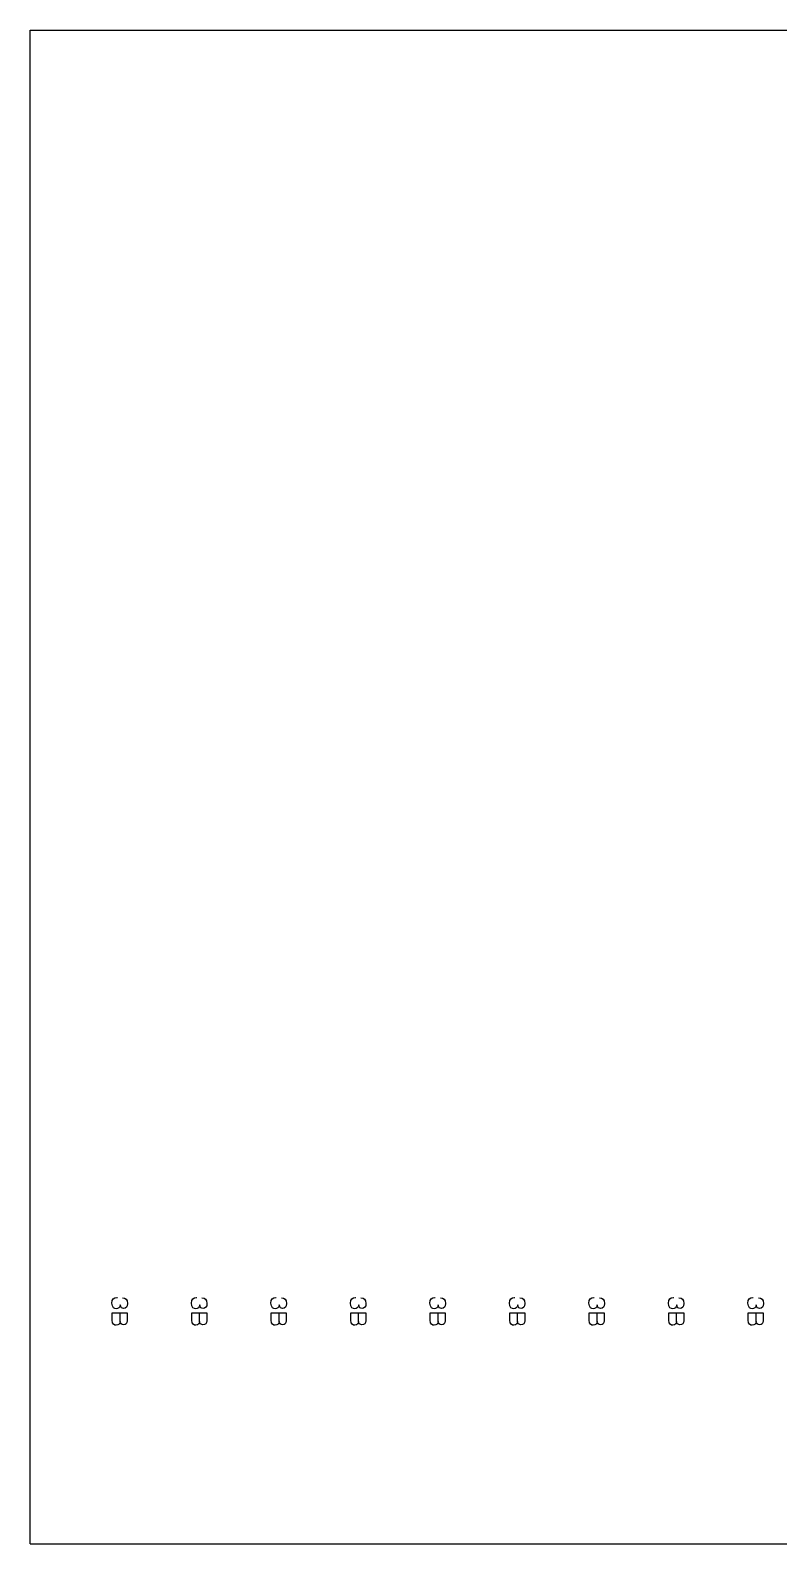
# Model space of a CAD drawing. Header units: millimetres. Extents: x 0 to 610, y -305 to 0.
# Drawn here: x 0 to 150.6, y -304.8 to 0 of the extents above; entities that cross this region are included whole.
import ezdxf

# ---------------------------------------------------------------- set-up
doc = ezdxf.new("R2010")
doc.units = ezdxf.units.MM
doc.layers.add('laser bed referance', color=3, linetype='Continuous', lineweight=25, true_color=0x00ff00)
doc.layers.add('TEXT', color=5, linetype='Continuous', true_color=0x0000ff)

msp = doc.modelspace()

# ---------------------------------------------------------------- linework, layer by layer
at = {"layer": 'laser bed referance'}
for p, q in [((0, -304.8), (0, 0)), ((0, 0), (304.8, 0)), ((0, 0), (609.6, 0)), ((0, -304.8), (0, 0)), ((0, -304.8), (304.8, -304.8)), ((0, -304.8), (609.6, -304.8))]:
    msp.add_line(p, q, dxfattribs=at)
at = {"layer": 'TEXT', "color": 5, "lineweight": 25, "true_color": 0x0000ff}
for points in [[(16.49, -259.8), (16.49, -258.27), (19.51, -258.27), (19.51, -258.27)], [(18.07, -260.05), (18.08, -258.27)], [(18.11, -256.72), (18.1, -256.72)], [(19.51, -258.27), (19.51, -259.91)], [(32.49, -259.8), (32.49, -258.27), (35.51, -258.27), (35.51, -258.27)], [(34.07, -260.05), (34.08, -258.27)], [(34.11, -256.72), (34.1, -256.72)], [(35.51, -258.27), (35.51, -259.91)], [(48.49, -259.8), (48.49, -258.27), (51.51, -258.27), (51.51, -258.27)], [(50.07, -260.05), (50.08, -258.27)], [(50.11, -256.72), (50.1, -256.72)], [(51.51, -258.27), (51.51, -259.91)], [(64.49, -259.8), (64.49, -258.27), (67.51, -258.27), (67.51, -258.27)], [(66.07, -260.05), (66.08, -258.27)], [(66.11, -256.72), (66.1, -256.72)], [(67.51, -258.27), (67.51, -259.91)], [(80.49, -259.8), (80.49, -258.27), (83.51, -258.27), (83.51, -258.27)], [(82.07, -260.05), (82.08, -258.27)], [(82.11, -256.72), (82.1, -256.72)], [(83.51, -258.27), (83.51, -259.91)], [(96.49, -259.8), (96.49, -258.27), (99.51, -258.27), (99.51, -258.27)], [(98.07, -260.05), (98.08, -258.27)], [(98.11, -256.72), (98.1, -256.72)], [(99.51, -258.27), (99.51, -259.91)], [(112.49, -259.8), (112.49, -258.27), (115.51, -258.27), (115.51, -258.27)], [(114.07, -260.05), (114.08, -258.27)], [(114.11, -256.72), (114.1, -256.72)], [(115.51, -258.27), (115.51, -259.91)], [(128.49, -259.8), (128.49, -258.27), (131.51, -258.27), (131.51, -258.27)], [(130.07, -260.05), (130.08, -258.27)], [(130.11, -256.72), (130.1, -256.72)], [(131.51, -258.27), (131.51, -259.91)], [(144.49, -259.8), (144.49, -258.27), (147.51, -258.27), (147.51, -258.27)], [(146.07, -260.05), (146.08, -258.27)], [(146.11, -256.72), (146.1, -256.72)], [(147.51, -258.27), (147.51, -259.91)], [(18.08, -260.05), (18.07, -260.05)], [(34.08, -260.05), (34.07, -260.05)], [(50.08, -260.05), (50.07, -260.05)], [(66.08, -260.05), (66.07, -260.05)], [(82.08, -260.05), (82.07, -260.05)], [(98.08, -260.05), (98.07, -260.05)], [(114.08, -260.05), (114.07, -260.05)], [(130.08, -260.05), (130.07, -260.05)], [(146.08, -260.05), (146.07, -260.05)]]:
    msp.add_lwpolyline(points, dxfattribs=at)
for points in [[(16.44, -256.33), (16.44, -255.55), (16.83, -255.18), (17.42, -255.18)], [(17.42, -255.18), (17.45, -255.18), (17.48, -255.19), (17.52, -255.19)], [(18.55, -255.27), (19.17, -255.3), (19.56, -255.56), (19.56, -256.4)], [(32.44, -256.33), (32.44, -255.55), (32.83, -255.18), (33.42, -255.18)], [(33.42, -255.18), (33.45, -255.18), (33.48, -255.19), (33.52, -255.19)], [(34.55, -255.27), (35.17, -255.3), (35.56, -255.56), (35.56, -256.4)], [(48.44, -256.33), (48.44, -255.55), (48.83, -255.18), (49.43, -255.18)], [(49.43, -255.18), (49.45, -255.18), (49.48, -255.19), (49.52, -255.19)], [(50.55, -255.27), (51.17, -255.3), (51.56, -255.56), (51.56, -256.4)], [(64.44, -256.33), (64.44, -255.55), (64.83, -255.18), (65.43, -255.18)], [(65.43, -255.18), (65.45, -255.18), (65.48, -255.19), (65.52, -255.19)], [(66.55, -255.27), (67.17, -255.3), (67.56, -255.56), (67.56, -256.4)], [(80.44, -256.33), (80.44, -255.55), (80.83, -255.18), (81.43, -255.18)], [(81.43, -255.18), (81.45, -255.18), (81.48, -255.19), (81.52, -255.19)], [(82.55, -255.27), (83.17, -255.3), (83.56, -255.56), (83.56, -256.4)], [(96.44, -256.33), (96.44, -255.55), (96.83, -255.18), (97.43, -255.18)], [(97.43, -255.18), (97.45, -255.18), (97.48, -255.19), (97.52, -255.19)], [(98.55, -255.27), (99.17, -255.3), (99.56, -255.56), (99.56, -256.4)], [(112.44, -256.33), (112.44, -255.55), (112.83, -255.18), (113.43, -255.18)], [(113.43, -255.18), (113.45, -255.18), (113.48, -255.19), (113.52, -255.19)], [(114.56, -255.27), (115.17, -255.3), (115.56, -255.56), (115.56, -256.4)], [(128.44, -256.33), (128.44, -255.55), (128.83, -255.18), (129.43, -255.18)], [(129.43, -255.18), (129.45, -255.18), (129.49, -255.19), (129.52, -255.19)], [(130.56, -255.27), (131.17, -255.3), (131.56, -255.56), (131.56, -256.4)], [(144.45, -256.33), (144.45, -255.55), (144.83, -255.18), (145.43, -255.18)], [(145.43, -255.18), (145.45, -255.18), (145.49, -255.19), (145.52, -255.19)], [(146.56, -255.27), (147.17, -255.3), (147.56, -255.56), (147.56, -256.4)], [(17.3, -257.49), (16.97, -257.49), (16.44, -257.27), (16.44, -256.33)], [(18.1, -256.72), (18.03, -257.29), (17.7, -257.49), (17.3, -257.49)], [(18.77, -257.42), (18.48, -257.42), (18.16, -257.25), (18.11, -256.72)], [(19.56, -256.4), (19.56, -257.11), (19.24, -257.42), (18.77, -257.42)], [(33.3, -257.49), (32.97, -257.49), (32.44, -257.27), (32.44, -256.33)], [(34.1, -256.72), (34.03, -257.29), (33.7, -257.49), (33.3, -257.49)], [(34.77, -257.42), (34.48, -257.42), (34.16, -257.25), (34.11, -256.72)], [(35.56, -256.4), (35.56, -257.11), (35.24, -257.42), (34.77, -257.42)], [(49.3, -257.49), (48.97, -257.49), (48.44, -257.27), (48.44, -256.33)], [(50.1, -256.72), (50.03, -257.29), (49.7, -257.49), (49.3, -257.49)], [(50.77, -257.42), (50.48, -257.42), (50.16, -257.25), (50.11, -256.72)], [(51.56, -256.4), (51.56, -257.11), (51.24, -257.42), (50.77, -257.42)], [(65.3, -257.49), (64.97, -257.49), (64.44, -257.27), (64.44, -256.33)], [(66.1, -256.72), (66.03, -257.29), (65.7, -257.49), (65.3, -257.49)], [(66.77, -257.42), (66.48, -257.42), (66.16, -257.25), (66.11, -256.72)], [(67.56, -256.4), (67.56, -257.11), (67.24, -257.42), (66.77, -257.42)], [(81.3, -257.49), (80.97, -257.49), (80.44, -257.27), (80.44, -256.33)], [(82.1, -256.72), (82.03, -257.29), (81.7, -257.49), (81.3, -257.49)], [(82.77, -257.42), (82.48, -257.42), (82.16, -257.25), (82.11, -256.72)], [(83.56, -256.4), (83.56, -257.11), (83.24, -257.42), (82.77, -257.42)], [(97.3, -257.49), (96.97, -257.49), (96.44, -257.27), (96.44, -256.33)], [(98.1, -256.72), (98.03, -257.29), (97.7, -257.49), (97.3, -257.49)], [(98.77, -257.42), (98.48, -257.42), (98.16, -257.25), (98.11, -256.72)], [(99.56, -256.4), (99.56, -257.11), (99.24, -257.42), (98.77, -257.42)], [(113.3, -257.49), (112.97, -257.49), (112.44, -257.27), (112.44, -256.33)], [(114.1, -256.72), (114.04, -257.29), (113.7, -257.49), (113.3, -257.49)], [(114.78, -257.42), (114.48, -257.42), (114.16, -257.25), (114.11, -256.72)], [(115.56, -256.4), (115.56, -257.11), (115.24, -257.42), (114.78, -257.42)], [(129.3, -257.49), (128.97, -257.49), (128.44, -257.27), (128.44, -256.33)], [(130.1, -256.72), (130.04, -257.29), (129.7, -257.49), (129.3, -257.49)], [(130.78, -257.42), (130.48, -257.42), (130.16, -257.25), (130.11, -256.72)], [(131.56, -256.4), (131.56, -257.11), (131.24, -257.42), (130.78, -257.42)], [(145.3, -257.49), (144.97, -257.49), (144.45, -257.27), (144.45, -256.33)], [(146.1, -256.72), (146.04, -257.29), (145.7, -257.49), (145.3, -257.49)], [(146.78, -257.42), (146.48, -257.42), (146.16, -257.25), (146.11, -256.72)], [(147.56, -256.4), (147.56, -257.11), (147.24, -257.42), (146.78, -257.42)], [(17.31, -260.81), (16.96, -260.81), (16.49, -260.59), (16.49, -259.8)], [(18.07, -260.05), (18.05, -260.45), (17.84, -260.81), (17.31, -260.81)], [(18.76, -260.72), (18.41, -260.72), (18.07, -260.41), (18.08, -260.05)], [(19.51, -259.91), (19.51, -260.39), (19.25, -260.72), (18.76, -260.72)], [(33.31, -260.81), (32.96, -260.81), (32.49, -260.59), (32.49, -259.8)], [(34.07, -260.05), (34.05, -260.45), (33.84, -260.81), (33.31, -260.81)], [(34.76, -260.72), (34.41, -260.72), (34.07, -260.41), (34.08, -260.05)], [(35.51, -259.91), (35.51, -260.39), (35.25, -260.72), (34.76, -260.72)], [(49.31, -260.81), (48.96, -260.81), (48.49, -260.59), (48.49, -259.8)], [(50.07, -260.05), (50.05, -260.45), (49.84, -260.81), (49.31, -260.81)], [(50.76, -260.72), (50.41, -260.72), (50.07, -260.41), (50.08, -260.05)], [(51.51, -259.91), (51.51, -260.39), (51.25, -260.72), (50.76, -260.72)], [(65.31, -260.81), (64.96, -260.81), (64.49, -260.59), (64.49, -259.8)], [(66.07, -260.05), (66.05, -260.45), (65.84, -260.81), (65.31, -260.81)], [(66.76, -260.72), (66.41, -260.72), (66.07, -260.41), (66.08, -260.05)], [(67.51, -259.91), (67.51, -260.39), (67.25, -260.72), (66.76, -260.72)], [(81.31, -260.81), (80.96, -260.81), (80.49, -260.59), (80.49, -259.8)], [(82.07, -260.05), (82.05, -260.45), (81.84, -260.81), (81.31, -260.81)], [(82.76, -260.72), (82.41, -260.72), (82.07, -260.41), (82.08, -260.05)], [(83.51, -259.91), (83.51, -260.39), (83.25, -260.72), (82.76, -260.72)], [(97.31, -260.81), (96.96, -260.81), (96.49, -260.59), (96.49, -259.8)], [(98.07, -260.05), (98.05, -260.45), (97.84, -260.81), (97.31, -260.81)], [(98.76, -260.72), (98.41, -260.72), (98.07, -260.41), (98.08, -260.05)], [(99.51, -259.91), (99.51, -260.39), (99.25, -260.72), (98.76, -260.72)], [(113.31, -260.81), (112.96, -260.81), (112.49, -260.59), (112.49, -259.8)], [(114.07, -260.05), (114.05, -260.45), (113.84, -260.81), (113.31, -260.81)], [(114.76, -260.72), (114.41, -260.72), (114.07, -260.41), (114.08, -260.05)], [(115.51, -259.91), (115.51, -260.39), (115.25, -260.72), (114.76, -260.72)], [(129.31, -260.81), (128.96, -260.81), (128.49, -260.59), (128.49, -259.8)], [(130.07, -260.05), (130.05, -260.45), (129.84, -260.81), (129.31, -260.81)], [(130.76, -260.72), (130.41, -260.72), (130.07, -260.41), (130.08, -260.05)], [(131.51, -259.91), (131.51, -260.39), (131.25, -260.72), (130.76, -260.72)], [(145.31, -260.81), (144.96, -260.81), (144.49, -260.59), (144.49, -259.8)], [(146.07, -260.05), (146.05, -260.45), (145.84, -260.81), (145.31, -260.81)], [(146.76, -260.72), (146.41, -260.72), (146.07, -260.41), (146.08, -260.05)], [(147.51, -259.91), (147.51, -260.39), (147.25, -260.72), (146.76, -260.72)]]:
    msp.add_open_spline(points, degree=3, dxfattribs=at)

doc.saveas('drawing.dxf')
